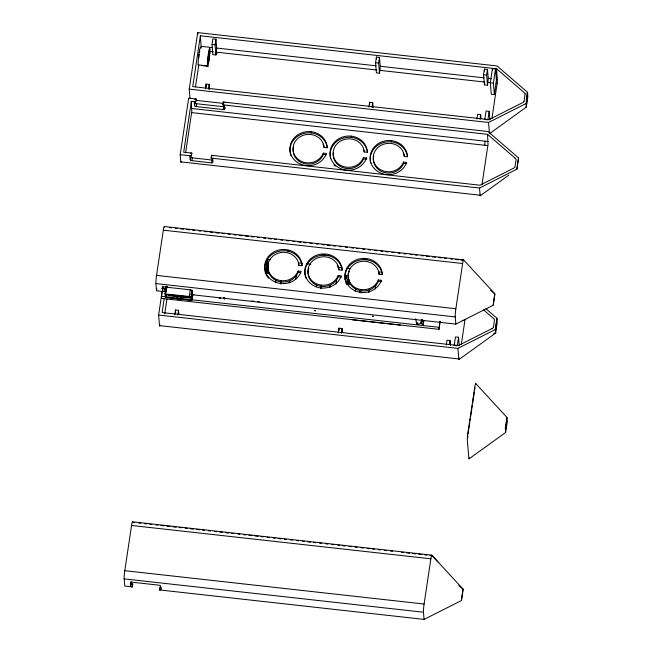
<?xml version="1.0" encoding="UTF-8"?>
<svg xmlns="http://www.w3.org/2000/svg" width="652" height="652" viewBox="0 0 652 652"><rect width="100%" height="100%" fill="white"/><g stroke="black" fill="none" stroke-linecap="round" stroke-linejoin="round"><path stroke-width="0.98" d="M347.597 280.914L347.239 280.629L347.255 281.118M346.88 281.501L347.581 281.452L346.937 281.599M167.197 286.31L165.013 293.913L189.251 296.464L192.169 297.654L192.332 294.761L192.935 294.623L191.786 300.376L165.469 297.41L165.013 293.913L166.064 286.138M347.589 280.8L347.117 281.085M201.224 48.061L200.368 35.77L496.596 68.77L524.061 92.494A4.23 3.863 -4.9 0 1 525.129 93.855M467.818 436.017L467.769 437.736M349.611 283.677L349.26 282.292L349.097 283.555L350.963 284.402L349.081 283.433M191.786 300.376L192.707 296.538L192.332 294.761L190.922 297.149L165.804 294.411L166.252 297.239L178.664 299.056L191.036 299.969L191.354 297.076M192.169 297.654L192.519 294.614M349.097 283.555L349.26 282.292L350.589 283.066M289.26 282.919L289.586 280.45M329.684 286.953L329.896 285.307M368.706 292.503L369.032 290.034M269.537 273.913L266.073 272.699L267.296 263.938L268.485 264.068M185.6 152.804L191.778 111.484L191.329 101.337L195.82 101.834L196.244 99.006L188.664 98.167L180.188 154.687L180.8 161.867A6.235 0.546 -83.6 0 0 181.199 162.006M216.382 52.152L216.708 48.183L215.942 39.185L212.854 38.843L212.006 44.491L212.878 54.638L215.959 54.98L216.382 52.152L376.84 70.025M379.929 70.375L380.255 66.406L379.48 57.4L376.4 57.058L375.552 62.714L376.416 72.853L379.505 73.195L379.929 70.375L484.843 82.062M487.924 82.405L488.25 78.436L487.484 69.43L484.395 69.088L483.548 74.744L484.42 84.882L487.5 85.225L487.924 82.405L493.401 83.089L494.395 94.613L491.306 94.271L490.32 82.747L492.439 68.615L495.52 68.957L496.408 80.114L494.395 94.613M484.77 145.266L485.088 141.174M481.975 184.801L488.006 144.483L487.557 134.336L222.829 104.842L223.253 102.022L487.981 131.508L518.527 157.898L516.832 169.202L479.497 188.029L211.069 158.126L211.492 155.306L479.921 185.209L513.483 168.281A4.23 3.863 -4.9 0 0 514.925 167.197L516.107 159.561A4.034 3.684 -4.9 0 0 514.99 158.094M491.91 118.607L497.403 81.679L496.596 68.77M468.046 433.906L468.511 430.817M165.958 292.609L165.461 290.727L165.893 287.785M295.78 279.317L296.334 275.592L295.568 276.627M336.09 284.166L336.644 280.45M375.226 288.893L375.78 285.177M162.788 286.244L162.935 287.972A1.557 0.619 8.5 0 0 164.532 288.779L164.108 291.607L156.537 290.759L155.918 283.579A6.235 0.546 -83.6 0 1 156.545 275.388L163.334 230.172A6.235 0.546 -83.6 0 1 164.402 227.051M156.537 290.759L156.83 288.779M190.05 98.729L189.227 89.12L197.703 32.6L497.02 65.942L527.566 92.331L527.835 96.618L526.384 106.488C525.675 110.644 526.563 91.476 527.566 92.331M440.23 321.33L439.032 329.325L161.403 298.396L161.973 291.371M200.368 35.77L192.731 86.643L488.959 119.642L522.521 102.714A4.034 3.684 -4.9 0 0 524.053 101.525M459.481 358.144A6.235 0.546 -83.6 0 1 458.829 358.95L159.52 325.609L158.615 315.038L162.038 292.226M164.108 291.607A1.557 0.619 8.5 0 1 162.511 290.8L162.935 287.972M191.329 101.337L183.693 152.209L191.892 153.122L191.468 155.942A1.557 0.619 8.5 0 0 189.976 156.407L190.27 159.862A1.557 0.619 8.5 0 0 191.867 160.669L211.476 162.853A1.557 0.619 8.5 0 0 212.968 162.389L212.666 158.933A1.557 0.619 8.5 0 0 211.069 158.126M195.494 86.822L198.738 65.233A9.348 0.815 -83.6 0 1 198.713 55.852A9.348 0.815 -83.6 0 1 200.743 47.898M164.222 298.592L162.128 312.552L458.348 345.552L491.918 328.624M166.708 288.371L167.01 286.358M131.028 581.543L131.174 583.271A1.557 0.619 8.5 0 0 132.772 584.078L132.348 586.898L124.768 586.058L124.157 578.878A6.235 0.546 -83.6 0 1 124.785 570.687L131.574 525.471A6.235 0.546 -83.6 0 1 132.641 522.35L134.662 522.578M225.005 107.221L224.728 109.104A1.557 0.619 8.5 0 1 223.237 109.569L196.228 106.561A1.557 0.619 8.5 0 1 194.63 105.754L194.907 101.199M164.744 313.71L166.953 298.991M196.228 106.561L196.651 103.733A1.557 0.619 8.5 0 1 195.054 102.926M190.27 159.862L190.547 155.306M191.867 160.669L192.291 157.841A1.557 0.619 8.5 0 1 190.702 157.034M207.996 66.259L209.895 53.627A9.348 0.815 -83.6 0 0 209.373 48.786A9.348 0.815 -83.6 0 0 207.605 60.554A9.348 0.815 -83.6 0 0 207.996 66.259L201.517 65.542M132.348 586.898A1.557 0.619 8.5 0 1 130.75 586.099L131.174 583.271M205.364 88.77L206.073 84.059L209.153 84.401L209.594 89.471M208.453 89.112L209.153 84.401M215.959 54.98L215.095 44.833L215.942 39.185M174.752 314.68L175.461 309.969L178.542 310.311L178.892 314.37M177.841 315.022L178.542 310.311M493.442 292.732L494.876 293.97L493.181 305.275L455.846 324.101L191.126 294.614L191.549 291.786A1.557 0.619 8.5 0 0 192.625 291.721M211.476 162.853L211.9 160.025A1.557 0.619 8.5 0 0 212.862 159.993M223.237 109.569L223.66 106.741A1.557 0.619 8.5 0 0 224.622 106.708M458.821 585.553L463.116 589.269L461.42 600.573L424.085 619.4L159.365 589.913L159.789 587.085A1.557 0.619 8.5 0 0 160.742 587.053M159.365 589.913A1.557 0.619 8.5 0 0 160.848 589.449L161.134 587.566M265.258 273.18L267.467 258.461L267.996 259.194L265.731 273.204M368.902 106.985L369.611 102.274L372.7 102.617L373.131 107.694M345.487 281.126L346.351 275.372L348.07 275.56M346.163 278.534L346.351 275.372M371.99 107.327L372.7 102.617M379.505 73.195L378.633 63.057L379.48 57.4M338.298 332.895L338.999 328.184L342.088 328.535L342.439 332.585M347.027 284.5L348.926 284.459L349.211 279.594M341.379 333.245L342.088 328.535M348.747 284.688L349.179 281.811M417.011 322.471L416.709 324.452L421.412 323.335L423.132 325.633L423.873 320.67M439.032 329.325L439.758 321.297M476.905 119.014L477.614 114.304L480.695 114.654L481.046 118.713M484.42 84.882L484.697 83M479.986 119.365L480.695 114.654M487.5 85.225L486.637 75.086L487.484 69.43M446.294 344.932L447.003 340.222L450.084 340.564L450.524 345.633M449.521 344.329L450.084 340.564M455.846 324.101L455.226 316.921A6.235 0.546 -83.6 0 1 455.862 308.73L462.643 263.514A6.235 0.546 -83.6 0 1 463.711 260.401L460.679 260.058M489.163 111.353L487.892 119.829L484.803 119.487L486.074 111.003L489.163 111.353L489.905 119.992M493.401 83.089L495.52 68.957M458.552 337.263L457.28 345.739L454.191 345.397L455.471 336.921L458.552 337.263L459.293 345.91M461.298 344.517L465.063 319.39M424.085 619.4L423.466 612.22A6.235 0.546 -83.6 0 1 424.102 604.029L430.882 558.813A6.235 0.546 -83.6 0 1 431.95 555.691L429.929 555.471M468.69 429.627L469.782 422.341M470.043 420.581L470.345 418.568M470.63 416.685L471.763 409.146M471.901 408.209L472.325 405.381M472.61 403.498L474.306 392.194M474.574 390.434L474.99 387.695M459.024 359.48L495.61 333.115L495.259 329.553L496.954 318.241L485.976 308.763M495.626 333.082L497.223 322.528L496.954 318.241M266.073 272.699L267.198 272.544L268.339 265.005M350.254 284.272L350.417 283.147L349.716 282.528M189.251 296.464L190.27 289.773M349.814 283.612L349.985 282.487M275.666 282.854L276.114 279.961M316.122 286.75L316.424 284.818M355.258 291.477L355.707 288.575M189.585 296.089L189.259 298.062L168.053 295.698M166.252 297.239L166.757 294.321M192.234 290.262L190.922 297.149L191.036 299.969M165.469 297.41L166.081 294.557M526.563 103.383L527.207 95.95L526.523 103.432M505.993 428.657L506.637 421.225L505.952 428.706M166.358 291.004L165.461 290.727L165.942 289.056M347.214 279.325L347.72 279.504L347.312 279.154M496.571 321.843L495.911 329.341L496.604 321.86M475.691 383.506L506.963 417.427L505.316 428.022L505.618 432.48L469.065 458.845M164.263 226.521L463.572 259.863L494.844 293.783L493.173 305.193M220.678 297.63L220.4 298.274L219.17 298.143L220.596 297.834A6.976 6.365 -4.9 0 1 220.466 298.127L220.449 298.16A6.976 2.779 8.5 0 0 220.612 297.695M524.045 101.443L525.104 93.864M193.872 294.451L192.699 294.72M516.889 169.381L518.536 158.029M505.65 432.48L507.264 421.893L506.979 417.459M493.409 327.41L494.493 319.773A4.23 3.863 -4.9 0 0 493.425 318.429M348.005 282.666L347.532 282.104L348.005 282.104L347.377 282.536L347.752 282.846M417.932 322.854L416.709 324.452L415.666 318.763M463.067 589.082L461.412 600.492M165.926 288.909L165.396 291.134L165.91 291.819M480.304 195.747L508.837 175.095M489.636 133.57L526.188 107.205M181.68 297.076L178.697 299.056L175.967 296.049M493.531 333.857L495.773 332.398M189.227 89.12L488.535 122.47L525.871 103.635M158.615 315.038L457.924 348.38L495.259 329.553M349.154 272.145L348.478 271.745L349.154 271.354M345.104 279.3L345.625 279.243L344.965 279.146M212.006 44.491L215.095 44.833M375.552 62.714L378.633 63.057M483.548 74.744L486.637 75.086M201.272 46.341L212.666 47.612M216.7 48.061L376.147 65.819M380.246 66.276L484.151 77.849M488.242 78.305L491.624 78.688M496.4 79.218L497.5 79.34M208.55 51.28L213.302 51.81M496.091 83.309L497.183 83.432M215.168 53.277L217.197 53.497M198.2 64.858L207.45 65.885M196.195 100.367L223.497 103.407M196.651 103.733L223.66 106.741M191.941 108.517L488.169 141.517M191.631 112.609L487.859 145.608M323.27 153.138L326.407 153.489A18.696 17.066 -4.9 0 1 296.31 161.688A18.696 17.066 -4.9 0 1 300.572 133.31A18.696 17.066 -4.9 0 1 327.255 147.833L324.117 147.482A15.583 14.222 -4.9 0 0 301.746 135.934A15.583 14.222 -4.9 0 0 298.225 159.406A15.583 14.222 -4.9 0 0 323.27 153.138L323.376 154.402A15.583 14.222 -4.9 0 1 304.345 163.628A15.583 14.222 -4.9 0 1 293.514 146.912M366.522 157.955A18.696 17.066 -4.9 0 1 336.424 166.154A18.696 17.066 -4.9 0 1 340.686 137.776A18.696 17.066 -4.9 0 1 367.369 152.299L364.232 151.949A15.583 14.222 -4.9 0 0 341.86 140.4A15.583 14.222 -4.9 0 0 338.339 163.872A15.583 14.222 -4.9 0 0 363.384 157.605L366.522 157.955L366.628 159.218L363.49 158.876A15.583 14.222 -4.9 0 1 345.136 168.249A15.583 14.222 -4.9 0 1 333.376 152.641M403.498 162.071L406.636 162.421A18.696 17.066 -4.9 0 1 376.538 170.62A18.696 17.066 -4.9 0 1 380.801 142.242A18.696 17.066 -4.9 0 1 407.484 156.773L404.346 156.423A15.583 14.222 -4.9 0 0 381.974 144.866A15.583 14.222 -4.9 0 0 378.453 168.338A15.583 14.222 -4.9 0 0 403.498 162.071L403.604 163.342A15.583 14.222 -4.9 0 1 384.574 172.56A15.583 14.222 -4.9 0 1 373.743 155.852M323.376 154.402L326.522 154.752M403.604 163.342L406.742 163.693M180.188 154.687L191.468 155.942M192.291 157.841L211.9 160.025M180.8 161.867L480.116 195.217A6.235 0.546 -83.6 0 0 480.679 194.777M169.455 227.621L171.476 227.841M175.518 228.29L177.548 228.518M180.58 228.86L183.611 229.194M186.643 229.528L189.675 229.871M192.715 230.205L194.736 230.433M198.778 230.881L200.8 231.11M204.85 231.558L206.871 231.786M209.903 232.12L212.935 232.462M215.967 232.797L219.007 233.139M222.039 233.473L224.06 233.701M228.102 234.149L230.123 234.378M234.174 234.826L236.195 235.054M239.227 235.388L242.259 235.731M245.291 236.065L248.33 236.407M251.362 236.741L253.383 236.969M257.426 237.418L259.447 237.646M263.498 238.094L265.519 238.322M268.551 238.656L271.582 238.991M274.622 239.333L276.644 239.561M280.686 240.009L282.707 240.238M286.75 240.686L288.779 240.906M292.821 241.362L294.843 241.582M297.874 241.925L300.906 242.259M303.946 242.601L305.967 242.821M310.01 243.277L312.031 243.498M316.081 243.954L318.103 244.174M322.145 244.63L324.166 244.85M327.198 245.193L330.238 245.527M333.27 245.869L335.291 246.089M339.333 246.546L341.355 246.766M345.405 247.214L347.426 247.442M351.469 247.89L353.49 248.119M356.522 248.461L358.551 248.681M362.593 249.129L364.615 249.357M368.657 249.806L370.678 250.034M374.729 250.482L376.75 250.71M380.792 251.159L382.814 251.387M385.845 251.721L387.875 251.949M391.917 252.397L393.938 252.626M397.981 253.074L400.01 253.302M404.053 253.75L406.074 253.978M410.116 254.427L412.137 254.655M415.177 254.989L417.198 255.217M421.241 255.665L423.262 255.894M426.294 256.228L429.334 256.57M432.366 256.904L435.397 257.247M438.429 257.581L441.461 257.923M444.501 258.257L446.522 258.485M450.565 258.934L452.586 259.162M455.618 259.496L458.658 259.83M163.334 230.172L462.643 263.514M287.304 250.735L289.325 250.955M321.615 254.557L325.65 255.005M327.671 255.225L329.692 255.454M362.993 259.162L367.027 259.61M267.361 259.414L270.393 259.757M298.657 262.903L302.699 263.351M306.733 263.799L310.776 264.256M338.029 267.287L342.072 267.736M347.117 268.298L350.148 268.64M378.413 271.786L382.455 272.234M298.062 271.036L301.2 271.387A18.696 17.066 -4.9 0 1 271.102 279.594A18.696 17.066 -4.9 0 1 275.364 251.207A18.696 17.066 -4.9 0 1 302.047 265.739L298.909 265.388A15.583 14.222 -4.9 0 0 276.538 253.84A15.583 14.222 -4.9 0 0 273.017 277.312A15.583 14.222 -4.9 0 0 298.062 271.036L298.168 272.308A15.583 14.222 -4.9 0 1 279.137 281.534A15.583 14.222 -4.9 0 1 268.298 264.818M338.176 275.511L341.314 275.861A18.696 17.066 -4.9 0 1 311.216 284.06A18.696 17.066 -4.9 0 1 315.478 255.682A18.696 17.066 -4.9 0 1 342.161 270.205L339.024 269.855A15.583 14.222 -4.9 0 0 316.652 258.306A15.583 14.222 -4.9 0 0 313.131 281.778A15.583 14.222 -4.9 0 0 338.176 275.511L338.282 276.774A15.583 14.222 -4.9 0 1 318.567 285.812A15.583 14.222 -4.9 0 1 308.803 268.005M381.428 280.327A18.696 17.066 -4.9 0 1 351.33 288.526A18.696 17.066 -4.9 0 1 355.584 260.148A18.696 17.066 -4.9 0 1 382.276 274.671L379.138 274.329A15.583 14.222 -4.9 0 0 356.766 262.772A15.583 14.222 -4.9 0 0 353.245 286.244A15.583 14.222 -4.9 0 0 378.29 279.977L381.428 280.327L381.534 281.599M298.168 272.308L300.523 272.569M338.282 276.774L341.42 277.124M348.527 273.75A15.583 14.222 -4.9 0 0 359.366 290.466A15.583 14.222 -4.9 0 0 378.396 281.248L380.752 281.509M346.057 283.147L348.641 283.441M156.545 275.388L455.862 308.73M155.918 283.579L455.226 316.921M462.235 320.352L463.784 320.523M161.843 288.477L164.532 288.779M251.811 300.947L253.734 301.159M257.581 301.591L259.504 301.803M167.996 294.916L189.194 297.279M161.223 296.367L169.3 297.263M171.321 297.491L186.464 299.178M190.506 299.627L438.861 327.296M352.545 319.806L400.377 325.136M132.495 521.812L431.811 555.162L438.657 562.749M138.705 523.026L140.726 523.254M144.768 523.703L146.798 523.931M149.83 524.265L151.851 524.493M155.893 524.942L157.914 525.17M160.954 525.504L163.986 525.846M167.018 526.18L170.05 526.523M173.082 526.857L176.121 527.199M179.153 527.533L181.174 527.761M185.217 528.21L187.238 528.438M190.278 528.772L193.31 529.114M196.342 529.448L199.373 529.791M202.413 530.125L204.435 530.353M208.477 530.801L210.498 531.03M214.541 531.478L216.57 531.698M219.602 532.04L222.634 532.374M225.665 532.717L228.697 533.051M231.737 533.393L233.758 533.613M237.801 534.069L239.822 534.29M243.872 534.746L245.894 534.966M248.925 535.308L251.957 535.642M254.989 535.985L258.029 536.319M261.061 536.661L263.082 536.881M267.124 537.338L269.146 537.558M273.196 538.006L275.217 538.234M278.249 538.576L281.281 538.911M284.313 539.253L286.342 539.473M290.385 539.921L292.406 540.149M296.448 540.598L298.469 540.826M302.52 541.274L304.541 541.502M307.573 541.836L310.605 542.179M313.645 542.513L315.666 542.741M319.708 543.189L321.729 543.418M325.772 543.866L327.801 544.094M331.844 544.542L333.865 544.77M337.907 545.219L339.928 545.447M342.968 545.781L344.989 546.009M349.032 546.457L351.053 546.686M355.104 547.134L357.125 547.362M361.167 547.81L363.188 548.039M367.231 548.487L369.26 548.715M372.292 549.049L374.313 549.277M378.356 549.726L380.377 549.954M384.427 550.402L386.449 550.622M390.491 551.079L392.512 551.299M401.616 552.317L403.637 552.537M406.669 552.88L409.7 553.214M412.74 553.556L415.772 553.89M418.804 554.233L421.836 554.567M424.876 554.909L426.897 555.129M131.574 525.471L430.882 558.813M124.785 570.687L424.102 604.029M124.157 578.878L423.466 612.22M130.082 583.776L132.772 584.078M165.461 290.727L166.138 290.825M267.198 272.544L269.838 273.424M267.296 263.938L268.2 264.394M487.557 134.336L515.015 158.061M490.581 290.254L491.535 291.085M492.016 291.493L492.969 292.316M483.58 309.879L493.45 318.404M431.86 555.219L463.107 589.188M420.727 322.039L421.412 323.335L421.795 319.537L421.412 323.335L421.192 321.314M492.439 68.615L492.594 70.481M484.395 69.088L484.566 71.06M488.535 122.47L489.44 133.041A6.235 0.546 -83.6 0 0 489.497 133.407M479.497 188.029L480.116 195.217M457.924 348.38L458.829 358.95M422.618 319.659L423.132 325.633M391.347 140.604L391.461 141.875M376.4 57.058L376.563 59.03M369.611 102.274L369.782 104.304M378.29 279.977L378.396 281.248M363.384 157.605L363.49 158.876M351.232 136.138L351.346 137.409M361.477 289.602L361.583 290.865M361.053 292.422L361.11 293.058M338.999 328.184L339.179 330.214M311.126 131.671L311.232 132.935M321.363 285.128L321.469 286.399M320.939 287.956L320.988 288.51M281.248 280.662L281.354 281.925M280.825 283.49L280.865 283.962M224.728 109.104L224.427 105.648A1.557 0.619 8.5 0 0 222.829 104.842M206.073 84.059L206.334 87.099M197.703 32.6L197.874 34.523M194.63 105.754L194.329 102.299A1.557 0.619 8.5 0 1 195.82 101.834M175.461 309.969L175.722 313.009M162.511 290.8L162.218 287.345A1.557 0.619 8.5 0 1 163.709 286.88L190.718 289.887A1.557 0.619 8.5 0 1 192.316 290.694L192.609 294.15A1.557 0.619 8.5 0 1 191.126 294.614M160.848 589.449L160.555 585.993A1.557 0.619 8.5 0 0 158.958 585.186L131.948 582.179A1.557 0.619 8.5 0 0 130.457 582.643L130.75 586.099M360.026 290.27L360.124 292.072M320.89 285.543L321.037 288.249M280.629 281.591L280.727 283.392M223.97 297.565C222.992 299.301 226.994 298.787 224.052 298.681L223.693 297.614M322.993 144.068A15.583 14.222 -4.9 0 1 324.093 147.58M363.588 149.691A15.583 14.222 -4.9 0 1 364.207 152.046M223.253 102.022A1.557 0.619 8.5 0 1 224.818 102.706M194.761 99.414A1.557 0.619 8.5 0 1 196.244 99.006M211.492 155.306A1.557 0.619 8.5 0 1 213.09 156.105M190.4 153.522A1.557 0.619 8.5 0 1 191.892 153.122M370.76 163.155A18.696 17.066 -4.9 0 1 385.609 142.071A18.696 17.066 -4.9 0 1 407.476 156.602M335.152 166.227A18.696 17.066 -4.9 0 1 333.914 164.891M330.654 158.689A18.696 17.066 -4.9 0 1 345.495 137.596A18.696 17.066 -4.9 0 1 367.361 152.136M291.069 155.852A18.696 17.066 -4.9 0 1 304.468 133.318A18.696 17.066 -4.9 0 1 327.247 147.67M403.221 153A15.583 14.222 -4.9 0 1 404.322 156.521M198.762 57.971A6.235 0.546 -83.6 0 1 199.178 54.361M199.496 52.38A6.235 0.546 -83.6 0 1 199.838 50.848M160.082 325.169A6.235 0.546 -83.6 0 1 159.52 325.609M493.442 327.434A4.034 3.684 -4.9 0 1 491.893 328.584M359.985 292.593A4.686 4.279 -4.9 0 1 360.303 290.996M368.812 290.458A4.686 4.279 -4.9 0 1 369.325 291.998M320.939 288.681A4.686 4.279 -4.9 0 1 321.175 286.269M329.684 285.731A4.686 4.279 -4.9 0 1 330.189 287.279M280.629 283.824A4.686 4.279 -4.9 0 1 280.613 282.202M289.374 280.873A4.686 4.279 -4.9 0 1 289.879 282.422M223.97 297.768A6.976 6.365 -4.9 0 0 224.019 298.526L224.011 298.616A6.976 2.779 8.5 0 1 223.693 297.638M298.266 263.131A15.583 14.222 -4.9 0 1 298.885 265.486M337.296 265.315A15.583 14.222 -4.9 0 1 338.991 269.952M346.815 284.288A18.696 17.066 -4.9 0 1 358.559 260.384A18.696 17.066 -4.9 0 1 382.268 274.508M305.975 278.225A18.696 17.066 -4.9 0 1 319.366 255.69A18.696 17.066 -4.9 0 1 342.153 270.042M268.583 278.331A18.696 17.066 -4.9 0 1 276.513 252.047A18.696 17.066 -4.9 0 1 302.039 265.576M378.494 272.063A15.583 14.222 -4.9 0 1 379.105 274.419M475.83 384.044A6.235 0.546 -83.6 0 0 474.762 387.158L467.981 432.374A6.235 0.546 -83.6 0 0 467.345 440.565L468.869 458.315A6.235 0.546 -83.6 0 0 469.432 457.875M314.753 310.637C315.796 312.153 315.682 309.252 314.761 310.596M372.463 316.342C373.229 317.883 373.865 315.006 372.471 316.293M208.819 60.742A6.235 0.546 -83.6 0 0 209.431 51.223A6.235 0.546 -83.6 0 0 207.923 60.261A6.235 0.546 -83.6 0 0 208.819 60.742"/></g></svg>
